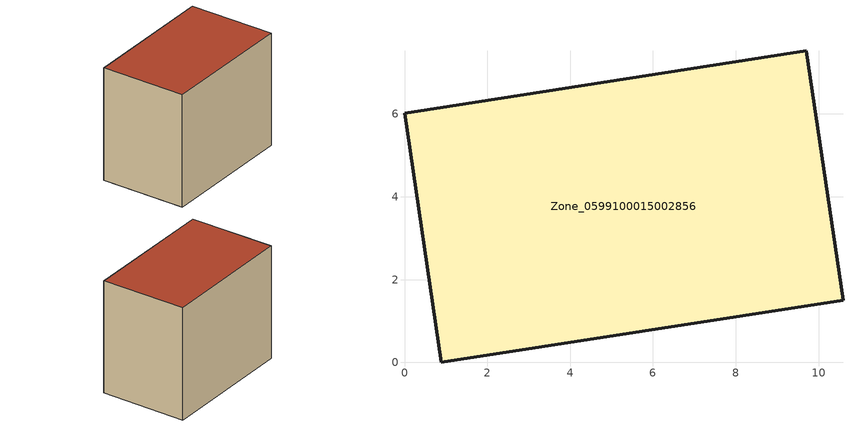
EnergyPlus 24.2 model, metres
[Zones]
Zone_0599100015002856
 floor ground (C_G): 0,6.01 9.7,7.53 10.59,1.5 0.88,0 z0.93
 wall outside (C_F): 9.7,7.53 0,6.01 0.88,0 10.59,1.5 9.7,7.53 z0.93:9.03
 roof outside (C_R): 0.88,0 10.59,1.5 9.7,7.53 0,6.01 z9.03
[BUILDING]
Pand.0599100015002856: North Axis=0; Terrain=City; Loads Convergence Tolerance Value=0.04; Temperature Convergence Tolerance Value=0.4; Solar Distribution=FullExterior; Maximum Number of Warmup Days=25; Minimum Number of Warmup Days=1
[Site:Location]
Rotterdam.The.Hague.AP_ZH_NLD Design_Conditions: Latitude=51.96; Longitude=4.45; Time Zone=1; Elevation=-4.5
[SITE:GROUNDTEMPERATURE:BUILDINGSURFACE]
18, 18, 18, 18, 18, 18, 18, 18, 18, 18, 18, 18
[MATERIAL] Thermal Absorptance=0.9; Solar Absorptance=0.7; Visible Absorptance=0.7
Name | Roughness | Thickness | Conductivity | Density | Specific Heat
G.TC.1965-1974 | MediumSmooth | 0.15 | 0.882353 | 540 | 1210
F.TC.1965-1974 | Rough | 0.3 | 0.697674 | 1920 | 840
R.TC.1965-1974 | MediumRough | 0.2 | 0.232558 | 1500 | 1000
[CONSTRUCTION]
C_G: G.TC.1965-1974
C_F: F.TC.1965-1974
C_R: R.TC.1965-1974
[ZONE]
Zone_0599100015002856: Type=1; Multiplier=1; Ceiling Height=Autocalculate; Volume=Autocalculate; Floor Area=autocalculate; Part of Total Floor Area=Yes
[ZONEINFILTRATION:DESIGNFLOWRATE]
Infil_Zone_0599100015002856: Zone or ZoneList or Space or SpaceList=Zone_0599100015002856; Schedule=AlwaysOn; Design Flow Rate Calculation Method=Flow/Area; Flow Rate per Floor Area=0.003; Constant Term Coefficient=1; Temperature Term Coefficient=0; Velocity Term Coefficient=0; Velocity Squared Term Coefficient=0
[HVACTEMPLATE:ZONE:IDEALLOADSAIRSYSTEM]
Zone_0599100015002856: Maximum Heating Supply Air Temperature=50; Minimum Cooling Supply Air Temperature=13; Maximum Heating Supply Air Humidity Ratio=0.0156; Minimum Cooling Supply Air Humidity Ratio=0.0077; Heating Limit=NoLimit; Cooling Limit=NoLimit; Dehumidification Control Type=ConstantSensibleHeatRatio; Cooling Sensible Heat Ratio=0.7; Dehumidification Setpoint=60; Humidification Control Type=None; Humidification Setpoint=30; Outdoor Air Method=None; Outdoor Air Flow Rate per Person=0.00944; Outdoor Air Flow Rate per Zone Floor Area=0; Outdoor Air Flow Rate per Zone=0; Demand Controlled Ventilation Type=None; Outdoor Air Economizer Type=NoEconomizer; Heat Recovery Type=None; Sensible Heat Recovery Effectiveness=0.7; Latent Heat Recovery Effectiveness=0.65
[ZONECONTROL:THERMOSTAT]
ThermostatControl_Zone_0599100015002856: Zone or ZoneList=Zone_0599100015002856; Control Type Schedule=DualSetpointControlType; Control 1=Thermostat_Zone_0599100015002856; Temperature Difference Between Cutout And Setpoint=0
[THERMOSTATSETPOINT:DUALSETPOINT]
Thermostat_Zone_0599100015002856: Heating Setpoint Temperature Schedule=HeatingSetpoint_Zone_0599100015002856; Cooling Setpoint Temperature Schedule=CoolingSetpoint_Zone_0599100015002856
[SCHEDULE:COMPACT]
HeatingSetpoint_Zone_0599100015002856: Through: 12/31, For: AllDays, Until: 24:00, 21
CoolingSetpoint_Zone_0599100015002856: Through: 12/31, For: AllDays, Until: 24:00, 24
DualSetpointControlType: Through: 12/31, For: AllDays, Until: 24:00, 4
AlwaysOn: Through: 12/31, For: AllDays, Until: 24:00, 1
